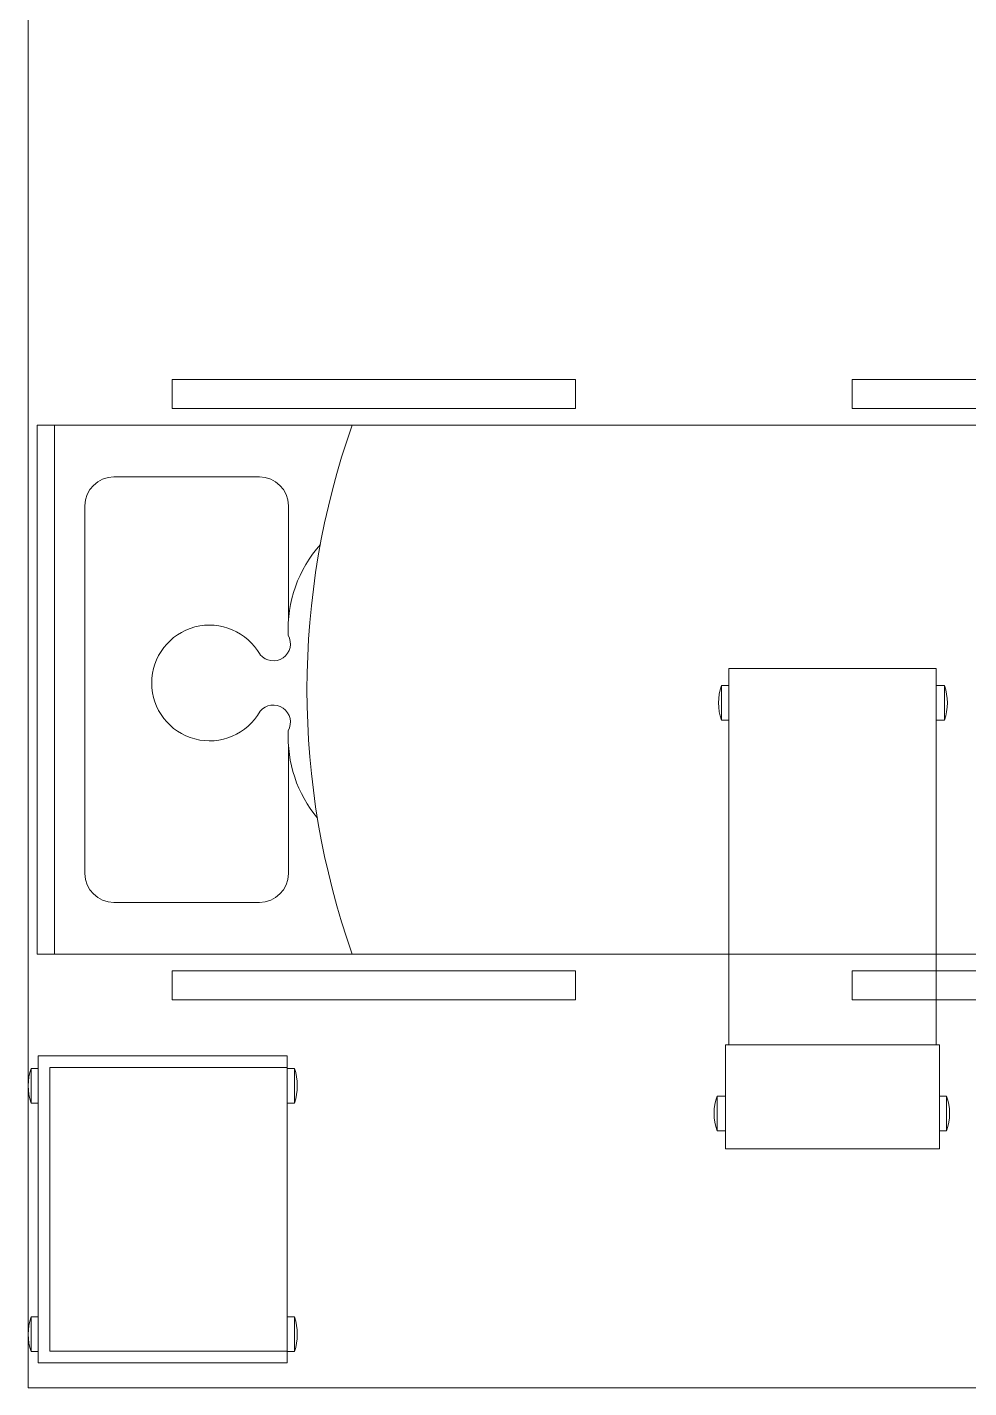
# Model space of a CAD drawing. Header units: millimetres. Extents: x 26027 to 581921, y 7230 to 233891.
# Drawn here: x 498870 to 500496, y 166360 to 168711 of the extents above; entities that cross this region are included whole.
import ezdxf

# ---------------------------------------------------------------- set-up
doc = ezdxf.new("R2010")
doc.units = ezdxf.units.MM
doc.header["$LTSCALE"] = 5
for name, color, linetype, lineweight in [('Medical Equipment and Furniture', 163, 'Continuous', 0), ('Medical Equipment and Furniture1', 163, 'Continuous', 5), ('Walls', 32, 'Continuous', 5)]:
    doc.layers.add(name, color=color, linetype=linetype, lineweight=lineweight)

# ---------------------------------------------------------------- blocks, each defined once
blk = doc.blocks.new('Hospital Bed')
at = {"layer": 'Medical Equipment and Furniture1'}
for p, q in [((38.338, -101.6315, 0), (38.338, -101.6815, 0)), ((38.338, -101.6315, 0), (39.0347, -101.6315, 0)), ((39.0347, -101.6315, 0), (39.0347, -101.6815, 0)), ((39.5123, -101.6315, 0), (40.209, -101.6315, 0)), ((39.5123, -101.6315, 0), (39.5123, -101.6815, 0)), ((40.209, -101.6315, 0), (40.209, -101.6815, 0)), ((38.338, -101.6815, 0), (39.0347, -101.6815, 0)), ((39.5123, -101.6815, 0), (40.209, -101.6815, 0)), ((38.105, -102.6245, 0), (38.105, -101.7101, 0)), ((38.105, -101.7101, 0), (40.4164, -101.7101, 0)), ((38.135, -102.6245, 0), (38.135, -101.7101, 0)), ((40.3864, -101.7101, 0), (40.3864, -102.6245, 0)), ((40.4164, -101.7101, 0), (40.4164, -102.6245, 0)), ((38.2374, -101.7997, 0), (38.4887, -101.7997, 0)), ((38.1874, -102.485, 0), (38.1874, -101.8497, 0)), ((38.5387, -102.0476, 0), (38.5387, -101.8497, 0)), ((38.5387, -102.485, 0), (38.5387, -102.264, 0)), ((38.4887, -102.535, 0), (38.2374, -102.535, 0)), ((40.4164, -102.6245, 0), (38.105, -102.6245, 0)), ((38.338, -102.6532, 0), (38.338, -102.7032, 0)), ((39.0347, -102.6532, 0), (38.338, -102.6532, 0)), ((39.0347, -102.6532, 0), (39.0347, -102.7032, 0)), ((40.209, -102.6532, 0), (39.5123, -102.6532, 0)), ((39.5123, -102.6532, 0), (39.5123, -102.7032, 0)), ((40.209, -102.6532, 0), (40.209, -102.7032, 0)), ((39.0347, -102.7032, 0), (38.338, -102.7032, 0)), ((40.209, -102.7032, 0), (39.5123, -102.7032, 0))]:
    blk.add_line(p, q, dxfattribs=at)
at = {"layer": 'Medical Equipment and Furniture1', "elevation": 0}
for points in [[(38.6489, -102.6245), (38.6489, -102.6245), (38.6489, -102.6245), (38.6489, -102.6245), (38.6489, -102.6245), (38.6489, -102.6245), (38.6489, -102.6245), (38.6489, -102.6245), (38.6489, -102.6245), (38.6489, -102.6245), (38.6489, -102.6245), (38.6489, -102.6245), (38.6489, -102.6245), (38.6489, -102.6245), (38.6489, -102.6245), (38.6489, -102.6245), (38.6489, -102.6245), (38.6489, -102.6245), (38.6489, -102.6245), (38.6489, -102.6245), (38.6489, -102.6245), (38.6489, -102.6245), (38.6489, -102.6245), (38.6489, -102.6245), (38.6489, -102.6245), (38.6489, -102.6245), (38.6489, -102.6245), (38.6489, -102.6245), (38.6489, -102.6245), (38.6489, -102.6245), (38.6489, -102.6245), (38.6489, -102.6245), (38.6489, -102.6245), (38.6489, -102.6245), (38.6489, -102.6245), (38.6489, -102.6245), (38.6489, -102.6245), (38.6489, -102.6245), (38.6489, -102.6245), (38.6489, -102.6245), (38.6489, -102.6245), (38.6489, -102.6245), (38.6489, -102.6245), (38.6489, -102.6245), (38.6489, -102.6245), (38.6489, -102.6245), (38.6489, -102.6245), (38.6489, -102.6245), (38.6489, -102.6245), (38.6489, -102.6245), (38.6489, -102.6245), (38.6489, -102.6245), (38.6489, -102.6245), (38.6489, -102.6245), (38.6489, -102.6245), (38.6489, -102.6245), (38.6489, -102.6245), (38.6489, -102.6245), (38.6489, -102.6245), (38.6489, -102.6245), (38.6489, -102.6245), (38.6489, -102.6245), (38.6489, -102.6245), (38.6489, -102.6245), (38.6489, -102.6245), (38.6489, -102.6245), (38.6489, -102.6245), (38.6489, -102.6245), (38.6489, -102.6245), (38.6489, -102.6245), (38.6489, -102.6245), (38.6489, -102.6245), (38.6489, -102.6245), (38.6489, -102.6245), (38.6489, -102.6245), (38.6489, -102.6245), (38.6489, -102.6245), (38.6489, -102.6245), (38.6489, -102.6245), (38.6489, -102.6245), (38.6489, -102.6245), (38.6489, -102.6245), (38.6489, -102.6245), (38.6489, -102.6245), (38.6489, -102.6245), (38.6489, -102.6245), (38.6489, -102.6245), (38.6489, -102.6245), (38.6489, -102.6245), (38.6489, -102.6245), (38.6489, -102.6245), (38.6489, -102.6245), (38.6489, -102.6245), (38.6489, -102.6245), (38.6489, -102.6245), (38.6489, -102.6245), (38.6489, -102.6245), (38.6489, -102.6245), (38.6489, -102.6245), (38.6489, -102.6245), (38.6489, -102.6245), (38.6489, -102.6245), (38.6489, -102.6245), (38.6489, -102.6245), (38.6489, -102.6245), (38.6489, -102.6245), (38.6489, -102.6245), (38.6489, -102.6245), (38.6489, -102.6245), (38.6489, -102.6245), (38.6489, -102.6245), (38.6489, -102.6245), (38.6489, -102.6245), (38.6489, -102.6245), (38.6489, -102.6245), (38.6489, -102.6245), (38.6489, -102.6245), (38.6489, -102.6245), (38.6489, -102.6245), (38.6489, -102.6245), (38.6489, -102.6245), (38.6489, -102.6245), (38.6489, -102.6245), (38.6489, -102.6245), (38.6489, -102.6245), (38.6489, -102.6245), (38.6489, -102.6245), (38.6489, -102.6245), (38.6489, -102.6245), (38.6489, -102.6245), (38.6489, -102.6245), (38.6489, -102.6245), (38.6489, -102.6245), (38.6489, -102.6245), (38.6489, -102.6245), (38.6489, -102.6245), (38.6489, -102.6245), (38.6489, -102.6245), (38.6489, -102.6245), (38.6489, -102.6245), (38.6489, -102.6245), (38.6489, -102.6245), (38.6489, -102.6245), (38.6489, -102.6245), (38.6489, -102.6245), (38.6489, -102.6245), (38.6489, -102.6245), (38.6489, -102.6245), (38.6489, -102.6245), (38.6489, -102.6245), (38.6489, -102.6245), (38.6489, -102.6245), (38.6489, -102.6245), (38.6489, -102.6245), (38.6489, -102.6245), (38.6489, -102.6245), (38.6489, -102.6245), (38.6489, -102.6245), (38.6489, -102.6245), (38.6489, -102.6245), (38.6489, -102.6245), (38.6489, -102.6245), (38.6489, -102.6245), (38.6489, -102.6245), (38.6489, -102.6245), (38.6489, -102.6245), (38.6489, -102.6245), (38.6489, -102.6245), (38.6489, -102.6245), (38.6489, -102.6245), (38.6489, -102.6245), (38.6489, -102.6245), (38.6489, -102.6245), (38.6489, -102.6245), (38.6489, -102.6245), (38.6489, -102.6245), (38.6489, -102.6245), (38.6489, -102.6245), (38.6489, -102.6245), (38.6489, -102.6245), (38.6489, -102.6245), (38.6489, -102.6245), (38.6489, -102.6245), (38.6489, -102.6245), (38.6489, -102.6245), (38.6489, -102.6245), (38.6489, -102.6245), (38.6489, -102.6245), (38.6489, -102.6245), (38.6489, -102.6245), (38.6489, -102.6245), (38.6489, -102.6245), (38.6489, -102.6245), (38.6489, -102.6245), (38.6489, -102.6245), (38.6489, -102.6245), (38.6489, -102.6245), (38.6489, -102.6245), (38.6489, -102.6245), (38.6489, -102.6245), (38.6489, -102.6245), (38.6489, -102.6245), (38.6489, -102.6245), (38.6489, -102.6245), (38.6489, -102.6245), (38.6489, -102.6245), (38.6489, -102.6245), (38.6489, -102.6245), (38.6489, -102.6245), (38.6489, -102.6245), (38.6489, -102.6245), (38.6489, -102.6245), (38.6489, -102.6245), (38.6489, -102.6245), (38.6489, -102.6245), (38.6489, -102.6245), (38.6489, -102.6245), (38.6489, -102.6245), (38.6489, -102.6245)], [(38.6489, -102.6245), (38.6489, -102.6245), (38.6489, -102.6245), (38.6489, -102.6245), (38.6489, -102.6245), (38.6489, -102.6245), (38.6489, -102.6245), (38.6489, -102.6245), (38.6489, -102.6245), (38.6489, -102.6245), (38.6489, -102.6245), (38.6489, -102.6245), (38.6489, -102.6245), (38.6489, -102.6245), (38.6489, -102.6245), (38.6489, -102.6245), (38.6489, -102.6245), (38.6489, -102.6245), (38.6489, -102.6245), (38.6489, -102.6245), (38.6489, -102.6245), (38.6489, -102.6245), (38.6489, -102.6245), (38.6489, -102.6245), (38.6489, -102.6245), (38.6489, -102.6245), (38.6489, -102.6245), (38.6489, -102.6245), (38.6489, -102.6245), (38.6489, -102.6245), (38.6489, -102.6245), (38.6489, -102.6245), (38.6489, -102.6245), (38.6489, -102.6245), (38.6489, -102.6245), (38.6489, -102.6245), (38.6489, -102.6245), (38.6489, -102.6245), (38.6489, -102.6245), (38.6489, -102.6245), (38.6489, -102.6245), (38.6489, -102.6245), (38.6489, -102.6245), (38.6489, -102.6245), (38.6489, -102.6245), (38.6489, -102.6245), (38.6489, -102.6245), (38.6489, -102.6245), (38.6489, -102.6245), (38.6489, -102.6245), (38.6489, -102.6245), (38.6489, -102.6245), (38.6489, -102.6245), (38.6489, -102.6245), (38.6489, -102.6245), (38.6489, -102.6245), (38.6489, -102.6245), (38.6489, -102.6245), (38.6489, -102.6245), (38.6489, -102.6245), (38.6489, -102.6245), (38.6489, -102.6245), (38.6489, -102.6245), (38.6489, -102.6245), (38.6489, -102.6245), (38.6489, -102.6245), (38.6489, -102.6245), (38.6489, -102.6245), (38.6489, -102.6245), (38.6489, -102.6245), (38.6489, -102.6245), (38.6489, -102.6245), (38.6489, -102.6245), (38.6489, -102.6245), (38.6489, -102.6245), (38.6489, -102.6245), (38.6489, -102.6245), (38.6489, -102.6245), (38.6489, -102.6245), (38.6489, -102.6245), (38.6489, -102.6245), (38.6489, -102.6245), (38.6489, -102.6245), (38.6489, -102.6245), (38.6489, -102.6245), (38.6489, -102.6245), (38.6489, -102.6245), (38.6489, -102.6245), (38.6489, -102.6245), (38.6489, -102.6245), (38.6489, -102.6245), (38.6489, -102.6245), (38.6489, -102.6245), (38.6489, -102.6245), (38.6489, -102.6245), (38.6489, -102.6245), (38.6489, -102.6245), (38.6489, -102.6245), (38.6489, -102.6245), (38.6489, -102.6245), (38.6489, -102.6245), (38.6489, -102.6245), (38.6489, -102.6245), (38.6489, -102.6245), (38.6489, -102.6245), (38.6489, -102.6245), (38.6489, -102.6245), (38.6489, -102.6245), (38.6489, -102.6245), (38.6489, -102.6245), (38.6489, -102.6245), (38.6489, -102.6245), (38.6489, -102.6245), (38.6489, -102.6245), (38.6489, -102.6245), (38.6489, -102.6245), (38.6489, -102.6245), (38.6489, -102.6245), (38.6489, -102.6245), (38.6489, -102.6245), (38.6489, -102.6245), (38.6489, -102.6245), (38.6489, -102.6245), (38.6489, -102.6245), (38.6489, -102.6245), (38.6489, -102.6245), (38.6489, -102.6245), (38.6489, -102.6245), (38.6489, -102.6245), (38.6489, -102.6245), (38.6489, -102.6245), (38.6489, -102.6245), (38.6489, -102.6245), (38.6489, -102.6245), (38.6489, -102.6245), (38.6489, -102.6245), (38.6489, -102.6245), (38.6489, -102.6245), (38.6489, -102.6245), (38.6489, -102.6245), (38.6489, -102.6245), (38.6489, -102.6245), (38.6489, -102.6245), (38.6489, -102.6245), (38.6489, -102.6245), (38.6489, -102.6245), (38.6489, -102.6245), (38.6489, -102.6245), (38.6489, -102.6245), (38.6489, -102.6245), (38.6489, -102.6245), (38.6489, -102.6245), (38.6489, -102.6245), (38.6489, -102.6245), (38.6489, -102.6245), (38.6489, -102.6245), (38.6489, -102.6245), (38.6489, -102.6245), (38.6489, -102.6245), (38.6489, -102.6245), (38.6489, -102.6245), (38.6489, -102.6245), (38.6489, -102.6245), (38.6489, -102.6245), (38.6489, -102.6245), (38.6489, -102.6245), (38.6489, -102.6245), (38.6489, -102.6245), (38.6489, -102.6245), (38.6489, -102.6245), (38.6489, -102.6245), (38.6489, -102.6245), (38.6489, -102.6245), (38.6489, -102.6245), (38.6489, -102.6245), (38.6489, -102.6245), (38.6489, -102.6245), (38.6489, -102.6245), (38.6489, -102.6245), (38.6489, -102.6245), (38.6489, -102.6245), (38.6489, -102.6245), (38.6489, -102.6245), (38.6489, -102.6245), (38.6489, -102.6245), (38.6489, -102.6245), (38.6489, -102.6245), (38.6489, -102.6245), (38.6489, -102.6245), (38.6489, -102.6245), (38.6489, -102.6245), (38.6489, -102.6245), (38.6489, -102.6245), (38.6489, -102.6245), (38.6489, -102.6245), (38.6489, -102.6245), (38.6489, -102.6245), (38.6489, -102.6245), (38.6489, -102.6245), (38.6489, -102.6245), (38.6489, -102.6245), (38.6489, -102.6245), (38.6489, -102.6245), (38.6489, -102.6245), (38.6489, -102.6245), (38.6489, -102.6245), (38.6489, -102.6245), (38.6489, -102.6245), (38.6489, -102.6245), (38.6489, -102.6245), (38.6489, -102.6245), (38.6489, -102.6245), (38.6489, -102.6245), (38.6489, -102.6245)], [(38.6489, -102.6245), (38.6489, -102.6245), (38.6489, -102.6245), (38.6489, -102.6245), (38.6489, -102.6245), (38.6489, -102.6245), (38.6489, -102.6245), (38.6489, -102.6245), (38.6489, -102.6245), (38.6489, -102.6245), (38.6489, -102.6245), (38.6489, -102.6245), (38.6489, -102.6245), (38.6489, -102.6245), (38.6489, -102.6245), (38.6489, -102.6245), (38.6489, -102.6245), (38.6489, -102.6245), (38.6489, -102.6245), (38.6489, -102.6245), (38.6489, -102.6245), (38.6489, -102.6245), (38.6489, -102.6245), (38.6489, -102.6245), (38.6489, -102.6245), (38.6489, -102.6245), (38.6489, -102.6245), (38.6489, -102.6245), (38.6489, -102.6245), (38.6489, -102.6245), (38.6489, -102.6245), (38.6489, -102.6245), (38.6489, -102.6245), (38.6489, -102.6245), (38.6489, -102.6245), (38.6489, -102.6245), (38.6489, -102.6245), (38.6489, -102.6245), (38.6489, -102.6245), (38.6489, -102.6245), (38.6489, -102.6245), (38.6489, -102.6245), (38.6489, -102.6245), (38.6489, -102.6245), (38.6489, -102.6245), (38.6489, -102.6245), (38.6489, -102.6245), (38.6489, -102.6245), (38.6489, -102.6245), (38.6489, -102.6245), (38.6489, -102.6245), (38.6489, -102.6245), (38.6489, -102.6245), (38.6489, -102.6245), (38.6489, -102.6245), (38.6489, -102.6245), (38.6489, -102.6245), (38.6489, -102.6245), (38.6489, -102.6245), (38.6489, -102.6245), (38.6489, -102.6245), (38.6489, -102.6245), (38.6489, -102.6245), (38.6489, -102.6245), (38.6489, -102.6245), (38.6489, -102.6245), (38.6489, -102.6245), (38.6489, -102.6245), (38.6489, -102.6245), (38.6489, -102.6245), (38.6489, -102.6245), (38.6489, -102.6245), (38.6489, -102.6245), (38.6489, -102.6245), (38.6489, -102.6245), (38.6489, -102.6245), (38.6489, -102.6245), (38.6489, -102.6245), (38.6489, -102.6245), (38.6489, -102.6245), (38.6489, -102.6245), (38.6489, -102.6245), (38.6489, -102.6245), (38.6489, -102.6245), (38.6489, -102.6245), (38.6489, -102.6245), (38.6489, -102.6245), (38.6489, -102.6245), (38.6489, -102.6245), (38.6489, -102.6245), (38.6489, -102.6245), (38.6489, -102.6245), (38.6489, -102.6245), (38.6489, -102.6245), (38.6489, -102.6245), (38.6489, -102.6245), (38.6489, -102.6245), (38.6489, -102.6245), (38.6489, -102.6245), (38.6489, -102.6245), (38.6489, -102.6245), (38.6489, -102.6245), (38.6489, -102.6245), (38.6489, -102.6245), (38.6489, -102.6245), (38.6489, -102.6245), (38.6489, -102.6245), (38.6489, -102.6245), (38.6489, -102.6245), (38.6489, -102.6245), (38.6489, -102.6245), (38.6489, -102.6245), (38.6489, -102.6245), (38.6489, -102.6245), (38.6489, -102.6245), (38.6489, -102.6245), (38.6489, -102.6245), (38.6489, -102.6245), (38.6489, -102.6245), (38.6489, -102.6245), (38.6489, -102.6245), (38.6489, -102.6245), (38.6489, -102.6245), (38.6489, -102.6245), (38.6489, -102.6245), (38.6489, -102.6245), (38.6489, -102.6245), (38.6489, -102.6245), (38.6489, -102.6245), (38.6489, -102.6245), (38.6489, -102.6245), (38.6489, -102.6245), (38.6489, -102.6245), (38.6489, -102.6245), (38.6489, -102.6245), (38.6489, -102.6245), (38.6489, -102.6245), (38.6489, -102.6245), (38.6489, -102.6245), (38.6489, -102.6245), (38.6489, -102.6245), (38.6489, -102.6245), (38.6489, -102.6245), (38.6489, -102.6245), (38.6489, -102.6245), (38.6489, -102.6245), (38.6489, -102.6245), (38.6489, -102.6245), (38.6489, -102.6245), (38.6489, -102.6245), (38.6489, -102.6245), (38.6489, -102.6245), (38.6489, -102.6245), (38.6489, -102.6245), (38.6489, -102.6245), (38.6489, -102.6245), (38.6489, -102.6245), (38.6489, -102.6245), (38.6489, -102.6245), (38.6489, -102.6245), (38.6489, -102.6245), (38.6489, -102.6245), (38.6489, -102.6245), (38.6489, -102.6245), (38.6489, -102.6245), (38.6489, -102.6245), (38.6489, -102.6245), (38.6489, -102.6245), (38.6489, -102.6245), (38.6489, -102.6245), (38.6489, -102.6245), (38.6489, -102.6245), (38.6489, -102.6245), (38.6489, -102.6245), (38.6489, -102.6245), (38.6489, -102.6245), (38.6489, -102.6245), (38.6489, -102.6245), (38.6489, -102.6245), (38.6489, -102.6245), (38.6489, -102.6245), (38.6489, -102.6245), (38.6489, -102.6245), (38.6489, -102.6245), (38.6489, -102.6245), (38.6489, -102.6245), (38.6489, -102.6245), (38.6489, -102.6245), (38.6489, -102.6245), (38.6489, -102.6245), (38.6489, -102.6245), (38.6489, -102.6245), (38.6489, -102.6245), (38.6489, -102.6245), (38.6489, -102.6245), (38.6489, -102.6245), (38.6489, -102.6245), (38.6489, -102.6245), (38.6489, -102.6245), (38.6489, -102.6245), (38.6489, -102.6245), (38.6489, -102.6245), (38.6489, -102.6245), (38.6489, -102.6245), (38.6489, -102.6245), (38.6489, -102.6245), (38.6489, -102.6245), (38.6489, -102.6245), (38.6489, -102.6245), (38.6489, -102.6245), (38.6489, -102.6245), (38.6489, -102.6245), (38.6489, -102.6245), (38.6489, -102.6245), (38.6489, -102.6245), (38.6489, -102.6245), (38.6489, -102.6245), (38.6489, -102.6245), (38.6489, -102.6245), (38.6489, -102.6245), (38.6489, -102.6245), (38.6489, -102.6245), (38.6489, -102.6245), (38.6489, -102.6245), (38.6489, -102.6245), (38.6489, -102.6245), (38.6489, -102.6245), (38.6489, -102.6245), (38.6489, -102.6245), (38.6489, -102.6245), (38.6489, -102.6245), (38.6489, -102.6245), (38.6489, -102.6245), (38.6489, -102.6245), (38.6489, -102.6245), (38.6489, -102.6245), (38.6489, -102.6245), (38.6489, -102.6245), (38.6489, -102.6245), (38.6489, -102.6245), (38.6489, -102.6245), (38.6489, -102.6245), (38.6489, -102.6245), (38.6489, -102.6245), (38.6489, -102.6245), (38.6489, -102.6245), (38.6489, -102.6245), (38.6489, -102.6245), (38.6489, -102.6245), (38.6489, -102.6245), (38.6489, -102.6245), (38.6489, -102.6245), (38.6489, -102.6245), (38.6489, -102.6245), (38.6489, -102.6245), (38.6489, -102.6245), (38.6489, -102.6245), (38.6489, -102.6245), (38.6489, -102.6245), (38.6489, -102.6245), (38.6489, -102.6245), (38.6489, -102.6245), (38.6489, -102.6245), (38.6489, -102.6245), (38.6489, -102.6245), (38.6489, -102.6245), (38.6489, -102.6245), (38.6489, -102.6245), (38.6489, -102.6245), (38.6489, -102.6245), (38.6489, -102.6245), (38.6489, -102.6245), (38.6489, -102.6245), (38.6489, -102.6245), (38.6489, -102.6245), (38.6489, -102.6245), (38.6489, -102.6245)]]:
    blk.add_lwpolyline(points, close=True, dxfattribs=at)
for points in [[(38.6489, -102.6245), (38.6489, -102.6245), (38.6489, -102.6245), (38.6489, -102.6245), (38.6489, -102.6245), (38.6489, -102.6245), (38.6489, -102.6245), (38.6489, -102.6245)], [(38.6489, -102.6245), (38.6489, -102.6245), (38.6489, -102.6245), (38.6489, -102.6245), (38.6489, -102.6245), (38.6489, -102.6245), (38.6489, -102.6245), (38.6489, -102.6245), (38.6489, -102.6245), (38.6489, -102.6245), (38.6489, -102.6245), (38.6489, -102.6245), (38.6489, -102.6245), (38.6489, -102.6245), (38.6489, -102.6245), (38.6489, -102.6245), (38.6489, -102.6245), (38.6489, -102.6245), (38.6489, -102.6245), (38.6489, -102.6245), (38.6489, -102.6245), (38.6489, -102.6245), (38.6489, -102.6245), (38.6489, -102.6245), (38.6489, -102.6245), (38.6489, -102.6245), (38.6489, -102.6245), (38.6489, -102.6245), (38.6489, -102.6245), (38.6489, -102.6245), (38.6489, -102.6245), (38.6489, -102.6245), (38.6489, -102.6245), (38.6489, -102.6245), (38.6489, -102.6245), (38.6489, -102.6245), (38.6489, -102.6245), (38.6489, -102.6245), (38.6489, -102.6245), (38.6489, -102.6245), (38.6489, -102.6245), (38.6489, -102.6245), (38.6489, -102.6245), (38.6489, -102.6245), (38.6489, -102.6245), (38.6489, -102.6245), (38.6489, -102.6245), (38.6489, -102.6245), (38.6489, -102.6245), (38.6489, -102.6245), (38.6489, -102.6245), (38.6489, -102.6245), (38.6489, -102.6245), (38.6489, -102.6245), (38.6489, -102.6245), (38.6489, -102.6245), (38.6489, -102.6245), (38.6489, -102.6245), (38.6489, -102.6245), (38.6489, -102.6245), (38.6489, -102.6245), (38.6489, -102.6245), (38.6489, -102.6245), (38.6489, -102.6245), (38.6489, -102.6245), (38.6489, -102.6245), (38.6489, -102.6245), (38.6489, -102.6245), (38.6489, -102.6245), (38.6489, -102.6245), (38.6489, -102.6245), (38.6489, -102.6245), (38.6489, -102.6245), (38.6489, -102.6245), (38.6489, -102.6245), (38.6489, -102.6245), (38.6489, -102.6245), (38.6489, -102.6245), (38.6489, -102.6245), (38.6489, -102.6245), (38.6489, -102.6245), (38.6489, -102.6245), (38.6489, -102.6245), (38.6489, -102.6245), (38.6489, -102.6245), (38.6489, -102.6245), (38.6489, -102.6245), (38.6489, -102.6245), (38.6489, -102.6245), (38.6489, -102.6245), (38.6489, -102.6245), (38.6489, -102.6245), (38.6489, -102.6245), (38.6489, -102.6245), (38.6489, -102.6245), (38.6489, -102.6245), (38.6489, -102.6245), (38.6489, -102.6245), (38.6489, -102.6245), (38.6489, -102.6245), (38.6489, -102.6245), (38.6489, -102.6245), (38.6489, -102.6245), (38.6489, -102.6245), (38.6489, -102.6245), (38.6489, -102.6245), (38.6489, -102.6245), (38.6489, -102.6245), (38.6489, -102.6245), (38.6489, -102.6245), (38.6489, -102.6245)], [(38.6489, -102.6245), (38.6489, -102.6245), (38.6489, -102.6245), (38.6489, -102.6245), (38.6489, -102.6245), (38.6489, -102.6245), (38.6489, -102.6245), (38.6489, -102.6245), (38.6489, -102.6245), (38.6489, -102.6245), (38.6489, -102.6245), (38.6489, -102.6245), (38.6489, -102.6245), (38.6489, -102.6245), (38.6489, -102.6245), (38.6489, -102.6245), (38.6489, -102.6245)], [(38.6489, -102.6245), (38.6489, -102.6245), (38.6489, -102.6245), (38.6489, -102.6245), (38.6489, -102.6245), (38.6489, -102.6245), (38.6489, -102.6245)], [(38.6489, -102.6245), (38.6489, -102.6245), (38.6489, -102.6245), (38.6489, -102.6245), (38.6489, -102.6245), (38.6489, -102.6245), (38.6489, -102.6245), (38.6489, -102.6245), (38.6489, -102.6245), (38.6489, -102.6245), (38.6489, -102.6245), (38.6489, -102.6245)], [(38.6489, -102.6245), (38.6489, -102.6245), (38.6489, -102.6245), (38.6489, -102.6245), (38.6489, -102.6245), (38.6489, -102.6245), (38.6489, -102.6245), (38.6489, -102.6245), (38.6489, -102.6245), (38.6489, -102.6245), (38.6489, -102.6245), (38.6489, -102.6245), (38.6489, -102.6245), (38.6489, -102.6245), (38.6489, -102.6245), (38.6489, -102.6245), (38.6489, -102.6245), (38.6489, -102.6245), (38.6489, -102.6245), (38.6489, -102.6245), (38.6489, -102.6245), (38.6489, -102.6245), (38.6489, -102.6245), (38.6489, -102.6245), (38.6489, -102.6245), (38.6489, -102.6245), (38.6489, -102.6245), (38.6489, -102.6245), (38.6489, -102.6245), (38.6489, -102.6245), (38.6489, -102.6245), (38.6489, -102.6245), (38.6489, -102.6245), (38.6489, -102.6245), (38.6489, -102.6245), (38.6489, -102.6245), (38.6489, -102.6245), (38.6489, -102.6245), (38.6489, -102.6245), (38.6489, -102.6245), (38.6489, -102.6245), (38.6489, -102.6245), (38.6489, -102.6245), (38.6489, -102.6245), (38.6489, -102.6245), (38.6489, -102.6245), (38.6489, -102.6245), (38.6489, -102.6245), (38.6489, -102.6245), (38.6489, -102.6245), (38.6489, -102.6245), (38.6489, -102.6245), (38.6489, -102.6245), (38.6489, -102.6245), (38.6489, -102.6245), (38.6489, -102.6245), (38.6489, -102.6245), (38.6489, -102.6245), (38.6489, -102.6245), (38.6489, -102.6245), (38.6489, -102.6245), (38.6489, -102.6245), (38.6489, -102.6245), (38.6489, -102.6245), (38.6489, -102.6245), (38.6489, -102.6245), (38.6489, -102.6245), (38.6489, -102.6245), (38.6489, -102.6245), (38.6489, -102.6245), (38.6489, -102.6245), (38.6489, -102.6245), (38.6489, -102.6245), (38.6489, -102.6245), (38.6489, -102.6245), (38.6489, -102.6245), (38.6489, -102.6245), (38.6489, -102.6245), (38.6489, -102.6245), (38.6489, -102.6245), (38.6489, -102.6245), (38.6489, -102.6245), (38.6489, -102.6245), (38.6489, -102.6245), (38.6489, -102.6245), (38.6489, -102.6245), (38.6489, -102.6245), (38.6489, -102.6245), (38.6489, -102.6245)], [(38.6489, -102.6245), (38.6489, -102.6245), (38.6489, -102.6245), (38.6489, -102.6245), (38.6489, -102.6245), (38.6489, -102.6245), (38.6489, -102.6245), (38.6489, -102.6245), (38.6489, -102.6245), (38.6489, -102.6245), (38.6489, -102.6245), (38.6489, -102.6245), (38.6489, -102.6245), (38.6489, -102.6245), (38.6489, -102.6245), (38.6489, -102.6245), (38.6489, -102.6245), (38.6489, -102.6245), (38.6489, -102.6245), (38.6489, -102.6245), (38.6489, -102.6245), (38.6489, -102.6245), (38.6489, -102.6245), (38.6489, -102.6245), (38.6489, -102.6245), (38.6489, -102.6245), (38.6489, -102.6245), (38.6489, -102.6245), (38.6489, -102.6245), (38.6489, -102.6245), (38.6489, -102.6245), (38.6489, -102.6245), (38.6489, -102.6245), (38.6489, -102.6245), (38.6489, -102.6245), (38.6489, -102.6245), (38.6489, -102.6245), (38.6489, -102.6245), (38.6489, -102.6245), (38.6489, -102.6245), (38.6489, -102.6245), (38.6489, -102.6245), (38.6489, -102.6245), (38.6489, -102.6245), (38.6489, -102.6245), (38.6489, -102.6245), (38.6489, -102.6245), (38.6489, -102.6245), (38.6489, -102.6245), (38.6489, -102.6245), (38.6489, -102.6245), (38.6489, -102.6245), (38.6489, -102.6245), (38.6489, -102.6245)], [(38.6489, -102.6245), (38.6489, -102.6245), (38.6489, -102.6245), (38.6489, -102.6245), (38.6489, -102.6245), (38.6489, -102.6245), (38.6489, -102.6245), (38.6489, -102.6245), (38.6489, -102.6245), (38.6489, -102.6245)], [(38.6489, -102.6245), (38.6489, -102.6245), (38.6489, -102.6245), (38.6489, -102.6245), (38.6489, -102.6245), (38.6489, -102.6245), (38.6489, -102.6245), (38.6489, -102.6245), (38.6489, -102.6245), (38.6489, -102.6245)], [(38.6489, -102.6245), (38.6489, -102.6245), (38.6489, -102.6245), (38.6489, -102.6245), (38.6489, -102.6245), (38.6489, -102.6245), (38.6489, -102.6245), (38.6489, -102.6245), (38.6489, -102.6245), (38.6489, -102.6245), (38.6489, -102.6245), (38.6489, -102.6245), (38.6489, -102.6245), (38.6489, -102.6245), (38.6489, -102.6245)], [(38.6489, -102.6245), (38.6489, -102.6245), (38.6489, -102.6245), (38.6489, -102.6245), (38.6489, -102.6245), (38.6489, -102.6245), (38.6489, -102.6245), (38.6489, -102.6245), (38.6489, -102.6245), (38.6489, -102.6245)], [(38.6489, -102.6245), (38.6489, -102.6245), (38.6489, -102.6245), (38.6489, -102.6245), (38.6489, -102.6245), (38.6489, -102.6245), (38.6489, -102.6245)], [(38.6489, -102.6245), (38.6489, -102.6245), (38.6489, -102.6245), (38.6489, -102.6245), (38.6489, -102.6245), (38.6489, -102.6245), (38.6489, -102.6245), (38.6489, -102.6245), (38.6489, -102.6245), (38.6489, -102.6245)], [(38.6489, -102.6245), (38.6489, -102.6245), (38.6489, -102.6245), (38.6489, -102.6245), (38.6489, -102.6245), (38.6489, -102.6245), (38.6489, -102.6245), (38.6489, -102.6245), (38.6489, -102.6245), (38.6489, -102.6245), (38.6489, -102.6245), (38.6489, -102.6245), (38.6489, -102.6245), (38.6489, -102.6245), (38.6489, -102.6245), (38.6489, -102.6245), (38.6489, -102.6245), (38.6489, -102.6245)], [(38.6489, -102.6245), (38.6489, -102.6245), (38.6489, -102.6245), (38.6489, -102.6245), (38.6489, -102.6245), (38.6489, -102.6245), (38.6489, -102.6245), (38.6489, -102.6245), (38.6489, -102.6245)]]:
    blk.add_lwpolyline(points, dxfattribs=at)
at = {"layer": 'Medical Equipment and Furniture1'}
for centre, radius, start, end in [((39.9488, -102.1673, 0), 1.378, 160.6222, 199.3778), ((38.2374, -101.8497, 0), 0.05, 90, 180), ((38.4887, -101.8497, 0), 0.05, 0, 90), ((38.7578, -102.0625, 0), 0.2195, 138.2973, 182.816), ((38.4026, -102.1558, 0), 0.1, 29.3037, 330.6963), ((38.5126, -102.0878, 0), 0.0297, 220.0437, 29.1003), ((38.5126, -102.2238, 0), 0.0297, 330.8997, 139.9563), ((38.7578, -102.2491, 0), 0.2195, 177.184, 219.6878), ((38.2374, -102.485, 0), 0.05, 180, 270), ((38.4887, -102.485, 0), 0.05, 270, 0)]:
    blk.add_arc(centre, radius, start, end, dxfattribs=at)
blk = doc.blocks.new('HF13963-P')
at = {"layer": 'Medical Equipment and Furniture1'}
for p, q in [((0.0915, 0.1995), (0.0315, 0.1995)), ((0.0315, 0.1995), (0.0315, 0.185)), ((0.0915, 0.1995), (0.0915, 0.185)), ((0.8007, 0.1919), (0.7407, 0.1919)), ((0.7407, 0.1919), (0.7407, 0.1788)), ((0.8007, 0.1919), (0.8007, 0.1788)), ((0.18, 0.185), (0, 0.185)), ((0, 0.185), (0, -0.185)), ((0.18, 0.185), (0.18, -0.185)), ((0.83, 0.1788), (0.18, 0.1788)), ((0.83, -0.1788), (0.83, 0.1788)), ((0.18, -0.185), (0, -0.185)), ((0.0315, -0.185), (0.0315, -0.1971)), ((0.0915, -0.185), (0.0915, -0.1971)), ((0.18, -0.1788), (0.83, -0.1788)), ((0.7407, -0.1788), (0.7407, -0.1933)), ((0.8007, -0.1788), (0.8007, -0.1933)), ((0.0915, -0.1971), (0.0315, -0.1971)), ((0.8007, -0.1933), (0.7407, -0.1933))]:
    blk.add_line(p, q, dxfattribs=at)
for centre, start, end in [((0.0615, 0.112), 71.0754, 108.9246), ((0.7707, 0.1044), 71.0754, 108.9246), ((0.0615, -0.1096), 251.0754, 288.9246), ((0.7707, -0.1058), 251.0754, 288.9246)]:
    blk.add_arc(centre, 0.0925, start, end, dxfattribs=at)
blk = doc.blocks.new('HF10531-P')
at = {"layer": 'Medical Equipment and Furniture1'}
for p, q in [((0.53, 0.43), (0, 0.43)), ((0, 0.43), (0, 0)), ((0.0791, 0.4424), (0.0191, 0.4424)), ((0.0191, 0.4424), (0.0191, 0.43)), ((0.0791, 0.4424), (0.0791, 0.43)), ((0.5086, 0.4424), (0.4486, 0.4424)), ((0.4486, 0.4424), (0.4486, 0.43)), ((0.5086, 0.4424), (0.5086, 0.43)), ((0.53, 0), (0.53, 0.43)), ((0.51, 0.41), (0.02, 0.41)), ((0.02, 0.41), (0.02, 0)), ((0.51, 0), (0.51, 0.41)), ((0, 0), (0.53, 0)), ((0.0191, -0.0124), (0.0191, 0)), ((0.0791, -0.0124), (0.0791, 0)), ((0.4486, -0.0124), (0.4486, 0)), ((0.5086, -0.0124), (0.5086, 0)), ((0.0791, -0.0124), (0.0191, -0.0124)), ((0.5086, -0.0124), (0.4486, -0.0124))]:
    blk.add_line(p, q, dxfattribs=at)
for points in [[(0.02, 0.41), (0.02, 0.41), (0.02, 0.41), (0.02, 0.41), (0.02, 0.41), (0.02, 0.41), (0.02, 0.41), (0.02, 0.41), (0.02, 0.41), (0.02, 0.41), (0.02, 0.41), (0.02, 0.41), (0.02, 0.41), (0.02, 0.41), (0.02, 0.41), (0.02, 0.41), (0.02, 0.41), (0.02, 0.41), (0.02, 0.41), (0.02, 0.41), (0.02, 0.41), (0.02, 0.41), (0.02, 0.41), (0.02, 0.41), (0.02, 0.41), (0.02, 0.41), (0.02, 0.41), (0.02, 0.41), (0.02, 0.41), (0.02, 0.41), (0.02, 0.41), (0.02, 0.41), (0.02, 0.41), (0.02, 0.41), (0.02, 0.41), (0.02, 0.41), (0.02, 0.41), (0.02, 0.41), (0.02, 0.41), (0.02, 0.41), (0.02, 0.41), (0.02, 0.41), (0.02, 0.41), (0.02, 0.41), (0.02, 0.41), (0.02, 0.41), (0.02, 0.41), (0.02, 0.41), (0.02, 0.41), (0.02, 0.41), (0.02, 0.41), (0.02, 0.41), (0.02, 0.41), (0.02, 0.41), (0.02, 0.41), (0.02, 0.41), (0.02, 0.41), (0.02, 0.41), (0.02, 0.41), (0.02, 0.41), (0.02, 0.41), (0.02, 0.41), (0.02, 0.41), (0.02, 0.41), (0.02, 0.41), (0.02, 0.41), (0.02, 0.41), (0.02, 0.41), (0.02, 0.41), (0.02, 0.41), (0.02, 0.41), (0.02, 0.41), (0.02, 0.41), (0.02, 0.41), (0.02, 0.41), (0.02, 0.41), (0.02, 0.41), (0.02, 0.41), (0.02, 0.41), (0.02, 0.41), (0.02, 0.41), (0.02, 0.41), (0.02, 0.41), (0.02, 0.41), (0.02, 0.41), (0.02, 0.41), (0.02, 0.41), (0.02, 0.41), (0.02, 0.41), (0.02, 0.41), (0.02, 0.41), (0.02, 0.41), (0.02, 0.41), (0.02, 0.41), (0.02, 0.41), (0.02, 0.41), (0.02, 0.41), (0.02, 0.41), (0.02, 0.41), (0.02, 0.41), (0.02, 0.41), (0.02, 0.41), (0.02, 0.41), (0.02, 0.41), (0.02, 0.41), (0.02, 0.41), (0.02, 0.41), (0.02, 0.41), (0.02, 0.41), (0.02, 0.41), (0.02, 0.41), (0.02, 0.41), (0.02, 0.41), (0.02, 0.41), (0.02, 0.41), (0.02, 0.41), (0.02, 0.41), (0.02, 0.41), (0.02, 0.41), (0.02, 0.41), (0.02, 0.41), (0.02, 0.41), (0.02, 0.41), (0.02, 0.41), (0.02, 0.41), (0.02, 0.41), (0.02, 0.41), (0.02, 0.41), (0.02, 0.41), (0.02, 0.41), (0.02, 0.41), (0.02, 0.41), (0.02, 0.41), (0.02, 0.41), (0.02, 0.41), (0.02, 0.41), (0.02, 0.41), (0.02, 0.41), (0.02, 0.41), (0.02, 0.41), (0.02, 0.41), (0.02, 0.41), (0.02, 0.41), (0.02, 0.41), (0.02, 0.41), (0.02, 0.41), (0.02, 0.41), (0.02, 0.41), (0.02, 0.41), (0.02, 0.41), (0.02, 0.41), (0.02, 0.41), (0.02, 0.41), (0.02, 0.41), (0.02, 0.41), (0.02, 0.41), (0.02, 0.41), (0.02, 0.41), (0.02, 0.41), (0.02, 0.41), (0.02, 0.41), (0.02, 0.41), (0.02, 0.41), (0.02, 0.41), (0.02, 0.41), (0.02, 0.41), (0.02, 0.41), (0.02, 0.41), (0.02, 0.41), (0.02, 0.41), (0.02, 0.41), (0.02, 0.41), (0.02, 0.41), (0.02, 0.41), (0.02, 0.41), (0.02, 0.41), (0.02, 0.41), (0.02, 0.41), (0.02, 0.41), (0.02, 0.41), (0.02, 0.41), (0.02, 0.41), (0.02, 0.41), (0.02, 0.41), (0.02, 0.41), (0.02, 0.41), (0.02, 0.41), (0.02, 0.41), (0.02, 0.41), (0.02, 0.41), (0.02, 0.41), (0.02, 0.41), (0.02, 0.41), (0.02, 0.41), (0.02, 0.41), (0.02, 0.41), (0.02, 0.41), (0.02, 0.41), (0.02, 0.41), (0.02, 0.41), (0.02, 0.41), (0.02, 0.41), (0.02, 0.41), (0.02, 0.41), (0.02, 0.41), (0.02, 0.41), (0.02, 0.41), (0.02, 0.41), (0.02, 0.41), (0.02, 0.41), (0.02, 0.41), (0.02, 0.41), (0.02, 0.41), (0.02, 0.41), (0.02, 0.41), (0.02, 0.41), (0.02, 0.41), (0.02, 0.41), (0.02, 0.41)], [(0.02, 0.41), (0.02, 0.41), (0.02, 0.41), (0.02, 0.41), (0.02, 0.41), (0.02, 0.41), (0.02, 0.41), (0.02, 0.41), (0.02, 0.41), (0.02, 0.41), (0.02, 0.41), (0.02, 0.41), (0.02, 0.41), (0.02, 0.41), (0.02, 0.41), (0.02, 0.41), (0.02, 0.41), (0.02, 0.41), (0.02, 0.41), (0.02, 0.41), (0.02, 0.41), (0.02, 0.41), (0.02, 0.41), (0.02, 0.41), (0.02, 0.41), (0.02, 0.41), (0.02, 0.41), (0.02, 0.41), (0.02, 0.41), (0.02, 0.41), (0.02, 0.41), (0.02, 0.41), (0.02, 0.41), (0.02, 0.41), (0.02, 0.41), (0.02, 0.41), (0.02, 0.41), (0.02, 0.41), (0.02, 0.41), (0.02, 0.41), (0.02, 0.41), (0.02, 0.41), (0.02, 0.41), (0.02, 0.41), (0.02, 0.41), (0.02, 0.41), (0.02, 0.41), (0.02, 0.41), (0.02, 0.41), (0.02, 0.41), (0.02, 0.41), (0.02, 0.41), (0.02, 0.41), (0.02, 0.41), (0.02, 0.41), (0.02, 0.41), (0.02, 0.41), (0.02, 0.41), (0.02, 0.41), (0.02, 0.41), (0.02, 0.41), (0.02, 0.41), (0.02, 0.41), (0.02, 0.41), (0.02, 0.41), (0.02, 0.41), (0.02, 0.41), (0.02, 0.41), (0.02, 0.41), (0.02, 0.41), (0.02, 0.41), (0.02, 0.41), (0.02, 0.41), (0.02, 0.41), (0.02, 0.41), (0.02, 0.41), (0.02, 0.41), (0.02, 0.41), (0.02, 0.41), (0.02, 0.41), (0.02, 0.41), (0.02, 0.41), (0.02, 0.41), (0.02, 0.41), (0.02, 0.41), (0.02, 0.41), (0.02, 0.41), (0.02, 0.41), (0.02, 0.41), (0.02, 0.41), (0.02, 0.41), (0.02, 0.41), (0.02, 0.41), (0.02, 0.41), (0.02, 0.41), (0.02, 0.41), (0.02, 0.41), (0.02, 0.41), (0.02, 0.41), (0.02, 0.41), (0.02, 0.41), (0.02, 0.41), (0.02, 0.41), (0.02, 0.41), (0.02, 0.41), (0.02, 0.41), (0.02, 0.41), (0.02, 0.41), (0.02, 0.41), (0.02, 0.41), (0.02, 0.41), (0.02, 0.41), (0.02, 0.41), (0.02, 0.41), (0.02, 0.41), (0.02, 0.41), (0.02, 0.41), (0.02, 0.41), (0.02, 0.41), (0.02, 0.41), (0.02, 0.41), (0.02, 0.41), (0.02, 0.41), (0.02, 0.41), (0.02, 0.41), (0.02, 0.41), (0.02, 0.41), (0.02, 0.41), (0.02, 0.41), (0.02, 0.41), (0.02, 0.41), (0.02, 0.41), (0.02, 0.41), (0.02, 0.41), (0.02, 0.41), (0.02, 0.41), (0.02, 0.41), (0.02, 0.41), (0.02, 0.41), (0.02, 0.41), (0.02, 0.41), (0.02, 0.41), (0.02, 0.41), (0.02, 0.41), (0.02, 0.41), (0.02, 0.41), (0.02, 0.41), (0.02, 0.41), (0.02, 0.41), (0.02, 0.41), (0.02, 0.41), (0.02, 0.41), (0.02, 0.41), (0.02, 0.41), (0.02, 0.41), (0.02, 0.41), (0.02, 0.41), (0.02, 0.41), (0.02, 0.41), (0.02, 0.41), (0.02, 0.41), (0.02, 0.41), (0.02, 0.41), (0.02, 0.41), (0.02, 0.41), (0.02, 0.41), (0.02, 0.41), (0.02, 0.41), (0.02, 0.41), (0.02, 0.41), (0.02, 0.41), (0.02, 0.41), (0.02, 0.41), (0.02, 0.41), (0.02, 0.41), (0.02, 0.41), (0.02, 0.41), (0.02, 0.41), (0.02, 0.41), (0.02, 0.41), (0.02, 0.41), (0.02, 0.41), (0.02, 0.41), (0.02, 0.41), (0.02, 0.41), (0.02, 0.41), (0.02, 0.41), (0.02, 0.41), (0.02, 0.41), (0.02, 0.41), (0.02, 0.41), (0.02, 0.41), (0.02, 0.41), (0.02, 0.41), (0.02, 0.41), (0.02, 0.41), (0.02, 0.41), (0.02, 0.41), (0.02, 0.41), (0.02, 0.41), (0.02, 0.41), (0.02, 0.41), (0.02, 0.41), (0.02, 0.41), (0.02, 0.41), (0.02, 0.41), (0.02, 0.41), (0.02, 0.41), (0.02, 0.41), (0.02, 0.41), (0.02, 0.41), (0.02, 0.41), (0.02, 0.41), (0.02, 0.41)], [(0.02, 0.41), (0.02, 0.41), (0.02, 0.41), (0.02, 0.41), (0.02, 0.41), (0.02, 0.41), (0.02, 0.41), (0.02, 0.41), (0.02, 0.41), (0.02, 0.41), (0.02, 0.41), (0.02, 0.41), (0.02, 0.41), (0.02, 0.41), (0.02, 0.41), (0.02, 0.41), (0.02, 0.41), (0.02, 0.41), (0.02, 0.41), (0.02, 0.41), (0.02, 0.41), (0.02, 0.41), (0.02, 0.41), (0.02, 0.41), (0.02, 0.41), (0.02, 0.41), (0.02, 0.41), (0.02, 0.41), (0.02, 0.41), (0.02, 0.41), (0.02, 0.41), (0.02, 0.41), (0.02, 0.41), (0.02, 0.41), (0.02, 0.41), (0.02, 0.41), (0.02, 0.41), (0.02, 0.41), (0.02, 0.41), (0.02, 0.41), (0.02, 0.41), (0.02, 0.41), (0.02, 0.41), (0.02, 0.41), (0.02, 0.41), (0.02, 0.41), (0.02, 0.41), (0.02, 0.41), (0.02, 0.41), (0.02, 0.41), (0.02, 0.41), (0.02, 0.41), (0.02, 0.41), (0.02, 0.41), (0.02, 0.41), (0.02, 0.41), (0.02, 0.41), (0.02, 0.41), (0.02, 0.41), (0.02, 0.41), (0.02, 0.41), (0.02, 0.41), (0.02, 0.41), (0.02, 0.41), (0.02, 0.41), (0.02, 0.41), (0.02, 0.41), (0.02, 0.41), (0.02, 0.41), (0.02, 0.41), (0.02, 0.41), (0.02, 0.41), (0.02, 0.41), (0.02, 0.41), (0.02, 0.41), (0.02, 0.41), (0.02, 0.41), (0.02, 0.41), (0.02, 0.41), (0.02, 0.41), (0.02, 0.41), (0.02, 0.41), (0.02, 0.41), (0.02, 0.41), (0.02, 0.41), (0.02, 0.41), (0.02, 0.41), (0.02, 0.41), (0.02, 0.41), (0.02, 0.41), (0.02, 0.41), (0.02, 0.41), (0.02, 0.41), (0.02, 0.41), (0.02, 0.41), (0.02, 0.41), (0.02, 0.41), (0.02, 0.41), (0.02, 0.41), (0.02, 0.41), (0.02, 0.41), (0.02, 0.41), (0.02, 0.41), (0.02, 0.41), (0.02, 0.41), (0.02, 0.41), (0.02, 0.41), (0.02, 0.41), (0.02, 0.41), (0.02, 0.41), (0.02, 0.41), (0.02, 0.41), (0.02, 0.41), (0.02, 0.41), (0.02, 0.41), (0.02, 0.41), (0.02, 0.41), (0.02, 0.41), (0.02, 0.41), (0.02, 0.41), (0.02, 0.41), (0.02, 0.41), (0.02, 0.41), (0.02, 0.41), (0.02, 0.41), (0.02, 0.41), (0.02, 0.41), (0.02, 0.41), (0.02, 0.41), (0.02, 0.41), (0.02, 0.41), (0.02, 0.41), (0.02, 0.41), (0.02, 0.41), (0.02, 0.41), (0.02, 0.41), (0.02, 0.41), (0.02, 0.41), (0.02, 0.41), (0.02, 0.41), (0.02, 0.41), (0.02, 0.41), (0.02, 0.41), (0.02, 0.41), (0.02, 0.41), (0.02, 0.41), (0.02, 0.41), (0.02, 0.41), (0.02, 0.41), (0.02, 0.41), (0.02, 0.41), (0.02, 0.41), (0.02, 0.41), (0.02, 0.41), (0.02, 0.41), (0.02, 0.41), (0.02, 0.41), (0.02, 0.41), (0.02, 0.41), (0.02, 0.41), (0.02, 0.41), (0.02, 0.41), (0.02, 0.41), (0.02, 0.41), (0.02, 0.41), (0.02, 0.41), (0.02, 0.41), (0.02, 0.41), (0.02, 0.41), (0.02, 0.41), (0.02, 0.41), (0.02, 0.41), (0.02, 0.41), (0.02, 0.41), (0.02, 0.41), (0.02, 0.41), (0.02, 0.41), (0.02, 0.41), (0.02, 0.41), (0.02, 0.41), (0.02, 0.41), (0.02, 0.41), (0.02, 0.41), (0.02, 0.41), (0.02, 0.41), (0.02, 0.41), (0.02, 0.41), (0.02, 0.41), (0.02, 0.41), (0.02, 0.41), (0.02, 0.41), (0.02, 0.41), (0.02, 0.41), (0.02, 0.41), (0.02, 0.41), (0.02, 0.41), (0.02, 0.41), (0.02, 0.41), (0.02, 0.41), (0.02, 0.41), (0.02, 0.41), (0.02, 0.41), (0.02, 0.41), (0.02, 0.41), (0.02, 0.41), (0.02, 0.41), (0.02, 0.41), (0.02, 0.41), (0.02, 0.41), (0.02, 0.41), (0.02, 0.41), (0.02, 0.41), (0.02, 0.41), (0.02, 0.41), (0.02, 0.41), (0.02, 0.41), (0.02, 0.41), (0.02, 0.41), (0.02, 0.41), (0.02, 0.41), (0.02, 0.41), (0.02, 0.41), (0.02, 0.41), (0.02, 0.41), (0.02, 0.41), (0.02, 0.41), (0.02, 0.41), (0.02, 0.41), (0.02, 0.41), (0.02, 0.41), (0.02, 0.41), (0.02, 0.41), (0.02, 0.41), (0.02, 0.41), (0.02, 0.41), (0.02, 0.41), (0.02, 0.41), (0.02, 0.41), (0.02, 0.41), (0.02, 0.41), (0.02, 0.41), (0.02, 0.41), (0.02, 0.41), (0.02, 0.41), (0.02, 0.41), (0.02, 0.41), (0.02, 0.41), (0.02, 0.41), (0.02, 0.41), (0.02, 0.41), (0.02, 0.41), (0.02, 0.41), (0.02, 0.41), (0.02, 0.41), (0.02, 0.41), (0.02, 0.41), (0.02, 0.41), (0.02, 0.41), (0.02, 0.41), (0.02, 0.41), (0.02, 0.41), (0.02, 0.41), (0.02, 0.41), (0.02, 0.41), (0.02, 0.41), (0.02, 0.41), (0.02, 0.41), (0.02, 0.41), (0.02, 0.41), (0.02, 0.41), (0.02, 0.41), (0.02, 0.41), (0.02, 0.41), (0.02, 0.41), (0.02, 0.41), (0.02, 0.41), (0.02, 0.41)]]:
    blk.add_lwpolyline(points, close=True, dxfattribs=at)
for points in [[(0.02, 0.41), (0.02, 0.41), (0.02, 0.41), (0.02, 0.41), (0.02, 0.41), (0.02, 0.41), (0.02, 0.41), (0.02, 0.41)], [(0.02, 0.41), (0.02, 0.41), (0.02, 0.41), (0.02, 0.41), (0.02, 0.41), (0.02, 0.41), (0.02, 0.41), (0.02, 0.41), (0.02, 0.41), (0.02, 0.41), (0.02, 0.41), (0.02, 0.41), (0.02, 0.41), (0.02, 0.41), (0.02, 0.41), (0.02, 0.41), (0.02, 0.41), (0.02, 0.41), (0.02, 0.41), (0.02, 0.41), (0.02, 0.41), (0.02, 0.41), (0.02, 0.41), (0.02, 0.41), (0.02, 0.41), (0.02, 0.41), (0.02, 0.41), (0.02, 0.41), (0.02, 0.41), (0.02, 0.41), (0.02, 0.41), (0.02, 0.41), (0.02, 0.41), (0.02, 0.41), (0.02, 0.41), (0.02, 0.41), (0.02, 0.41), (0.02, 0.41), (0.02, 0.41), (0.02, 0.41), (0.02, 0.41), (0.02, 0.41), (0.02, 0.41), (0.02, 0.41), (0.02, 0.41), (0.02, 0.41), (0.02, 0.41), (0.02, 0.41), (0.02, 0.41), (0.02, 0.41), (0.02, 0.41), (0.02, 0.41), (0.02, 0.41), (0.02, 0.41), (0.02, 0.41), (0.02, 0.41), (0.02, 0.41), (0.02, 0.41), (0.02, 0.41), (0.02, 0.41), (0.02, 0.41), (0.02, 0.41), (0.02, 0.41), (0.02, 0.41), (0.02, 0.41), (0.02, 0.41), (0.02, 0.41), (0.02, 0.41), (0.02, 0.41), (0.02, 0.41), (0.02, 0.41), (0.02, 0.41), (0.02, 0.41), (0.02, 0.41), (0.02, 0.41), (0.02, 0.41), (0.02, 0.41), (0.02, 0.41), (0.02, 0.41), (0.02, 0.41), (0.02, 0.41), (0.02, 0.41), (0.02, 0.41), (0.02, 0.41), (0.02, 0.41), (0.02, 0.41), (0.02, 0.41), (0.02, 0.41), (0.02, 0.41), (0.02, 0.41), (0.02, 0.41), (0.02, 0.41), (0.02, 0.41), (0.02, 0.41), (0.02, 0.41), (0.02, 0.41), (0.02, 0.41), (0.02, 0.41), (0.02, 0.41), (0.02, 0.41), (0.02, 0.41), (0.02, 0.41), (0.02, 0.41), (0.02, 0.41), (0.02, 0.41), (0.02, 0.41), (0.02, 0.41), (0.02, 0.41), (0.02, 0.41), (0.02, 0.41), (0.02, 0.41)], [(0.02, 0.41), (0.02, 0.41), (0.02, 0.41), (0.02, 0.41), (0.02, 0.41), (0.02, 0.41), (0.02, 0.41), (0.02, 0.41), (0.02, 0.41), (0.02, 0.41), (0.02, 0.41), (0.02, 0.41), (0.02, 0.41), (0.02, 0.41), (0.02, 0.41), (0.02, 0.41), (0.02, 0.41)], [(0.02, 0.41), (0.02, 0.41), (0.02, 0.41), (0.02, 0.41), (0.02, 0.41), (0.02, 0.41), (0.02, 0.41)], [(0.02, 0.41), (0.02, 0.41), (0.02, 0.41), (0.02, 0.41), (0.02, 0.41), (0.02, 0.41), (0.02, 0.41), (0.02, 0.41), (0.02, 0.41), (0.02, 0.41), (0.02, 0.41), (0.02, 0.41)], [(0.02, 0.41), (0.02, 0.41), (0.02, 0.41), (0.02, 0.41), (0.02, 0.41), (0.02, 0.41), (0.02, 0.41), (0.02, 0.41), (0.02, 0.41), (0.02, 0.41), (0.02, 0.41), (0.02, 0.41), (0.02, 0.41), (0.02, 0.41), (0.02, 0.41), (0.02, 0.41), (0.02, 0.41), (0.02, 0.41), (0.02, 0.41), (0.02, 0.41), (0.02, 0.41), (0.02, 0.41), (0.02, 0.41), (0.02, 0.41), (0.02, 0.41), (0.02, 0.41), (0.02, 0.41), (0.02, 0.41), (0.02, 0.41), (0.02, 0.41), (0.02, 0.41), (0.02, 0.41), (0.02, 0.41), (0.02, 0.41), (0.02, 0.41), (0.02, 0.41), (0.02, 0.41), (0.02, 0.41), (0.02, 0.41), (0.02, 0.41), (0.02, 0.41), (0.02, 0.41), (0.02, 0.41), (0.02, 0.41), (0.02, 0.41), (0.02, 0.41), (0.02, 0.41), (0.02, 0.41), (0.02, 0.41), (0.02, 0.41), (0.02, 0.41), (0.02, 0.41), (0.02, 0.41), (0.02, 0.41), (0.02, 0.41), (0.02, 0.41), (0.02, 0.41), (0.02, 0.41), (0.02, 0.41), (0.02, 0.41), (0.02, 0.41), (0.02, 0.41), (0.02, 0.41), (0.02, 0.41), (0.02, 0.41), (0.02, 0.41), (0.02, 0.41), (0.02, 0.41), (0.02, 0.41), (0.02, 0.41), (0.02, 0.41), (0.02, 0.41), (0.02, 0.41), (0.02, 0.41), (0.02, 0.41), (0.02, 0.41), (0.02, 0.41), (0.02, 0.41), (0.02, 0.41), (0.02, 0.41), (0.02, 0.41), (0.02, 0.41), (0.02, 0.41), (0.02, 0.41), (0.02, 0.41), (0.02, 0.41), (0.02, 0.41), (0.02, 0.41), (0.02, 0.41)], [(0.02, 0.41), (0.02, 0.41), (0.02, 0.41), (0.02, 0.41), (0.02, 0.41), (0.02, 0.41), (0.02, 0.41), (0.02, 0.41), (0.02, 0.41), (0.02, 0.41), (0.02, 0.41), (0.02, 0.41), (0.02, 0.41), (0.02, 0.41), (0.02, 0.41), (0.02, 0.41), (0.02, 0.41), (0.02, 0.41), (0.02, 0.41), (0.02, 0.41), (0.02, 0.41), (0.02, 0.41), (0.02, 0.41), (0.02, 0.41), (0.02, 0.41), (0.02, 0.41), (0.02, 0.41), (0.02, 0.41), (0.02, 0.41), (0.02, 0.41), (0.02, 0.41), (0.02, 0.41), (0.02, 0.41), (0.02, 0.41), (0.02, 0.41), (0.02, 0.41), (0.02, 0.41), (0.02, 0.41), (0.02, 0.41), (0.02, 0.41), (0.02, 0.41), (0.02, 0.41), (0.02, 0.41), (0.02, 0.41), (0.02, 0.41), (0.02, 0.41), (0.02, 0.41), (0.02, 0.41), (0.02, 0.41), (0.02, 0.41), (0.02, 0.41), (0.02, 0.41), (0.02, 0.41), (0.02, 0.41)], [(0.02, 0.41), (0.02, 0.41), (0.02, 0.41), (0.02, 0.41), (0.02, 0.41), (0.02, 0.41), (0.02, 0.41), (0.02, 0.41), (0.02, 0.41), (0.02, 0.41)], [(0.02, 0.41), (0.02, 0.41), (0.02, 0.41), (0.02, 0.41), (0.02, 0.41), (0.02, 0.41), (0.02, 0.41), (0.02, 0.41), (0.02, 0.41), (0.02, 0.41)], [(0.02, 0.41), (0.02, 0.41), (0.02, 0.41), (0.02, 0.41), (0.02, 0.41), (0.02, 0.41), (0.02, 0.41), (0.02, 0.41), (0.02, 0.41), (0.02, 0.41), (0.02, 0.41), (0.02, 0.41), (0.02, 0.41), (0.02, 0.41), (0.02, 0.41)], [(0.02, 0.41), (0.02, 0.41), (0.02, 0.41), (0.02, 0.41), (0.02, 0.41), (0.02, 0.41), (0.02, 0.41), (0.02, 0.41), (0.02, 0.41), (0.02, 0.41)], [(0.02, 0.41), (0.02, 0.41), (0.02, 0.41), (0.02, 0.41), (0.02, 0.41), (0.02, 0.41), (0.02, 0.41)], [(0.02, 0.41), (0.02, 0.41), (0.02, 0.41), (0.02, 0.41), (0.02, 0.41), (0.02, 0.41), (0.02, 0.41), (0.02, 0.41), (0.02, 0.41), (0.02, 0.41)], [(0.02, 0.41), (0.02, 0.41), (0.02, 0.41), (0.02, 0.41), (0.02, 0.41), (0.02, 0.41), (0.02, 0.41), (0.02, 0.41), (0.02, 0.41), (0.02, 0.41), (0.02, 0.41), (0.02, 0.41), (0.02, 0.41), (0.02, 0.41), (0.02, 0.41), (0.02, 0.41), (0.02, 0.41), (0.02, 0.41)], [(0.02, 0.41), (0.02, 0.41), (0.02, 0.41), (0.02, 0.41), (0.02, 0.41), (0.02, 0.41), (0.02, 0.41), (0.02, 0.41), (0.02, 0.41)]]:
    blk.add_lwpolyline(points, dxfattribs=at)
for centre, start, end in [((0.0491, 0.3549), 71.0754, 108.9246), ((0.4786, 0.3549), 71.0754, 108.9246), ((0.0491, 0.0751), 251.0754, 288.9246), ((0.4786, 0.0751), 251.0754, 288.9246)]:
    blk.add_arc(centre, 0.0925, start, end, dxfattribs=at)

msp = doc.modelspace()

# ---------------------------------------------------------------- linework, layer by layer
at = {"layer": 'Walls'}
for p, q in [((498871.7, 166360.3, 0), (498871.7, 171185.3, 0)), ((502944.6, 166360.3, 0), (498871.7, 166360.3, 0))]:
    msp.add_line(p, q, dxfattribs=at)

# ---------------------------------------------------------------- block references
at = {"layer": 'Medical Equipment and Furniture', "xscale": 1000, "yscale": 1000, "zscale": 1000}
msp.add_blockref('Hospital Bed', (460782.4, 269733.8, 0), dxfattribs=at)
at = {"layer": 'Medical Equipment and Furniture', "xscale": 1000, "yscale": 1000, "zscale": 1000, "rotation": 90.0000011920892}
msp.add_blockref('HF13963-P', (500260.8, 166772.9, 0), dxfattribs=at)
at = {"layer": 'Medical Equipment and Furniture', "extrusion": (-6.40204e-11, -1.551e-10, -1), "xscale": -1000, "yscale": 1000, "zscale": -1000, "rotation": 270.0000011920894}
msp.add_blockref('HF10531-P', (-499319.1, 166403.6, 0), dxfattribs=at)

doc.saveas('drawing.dxf')
